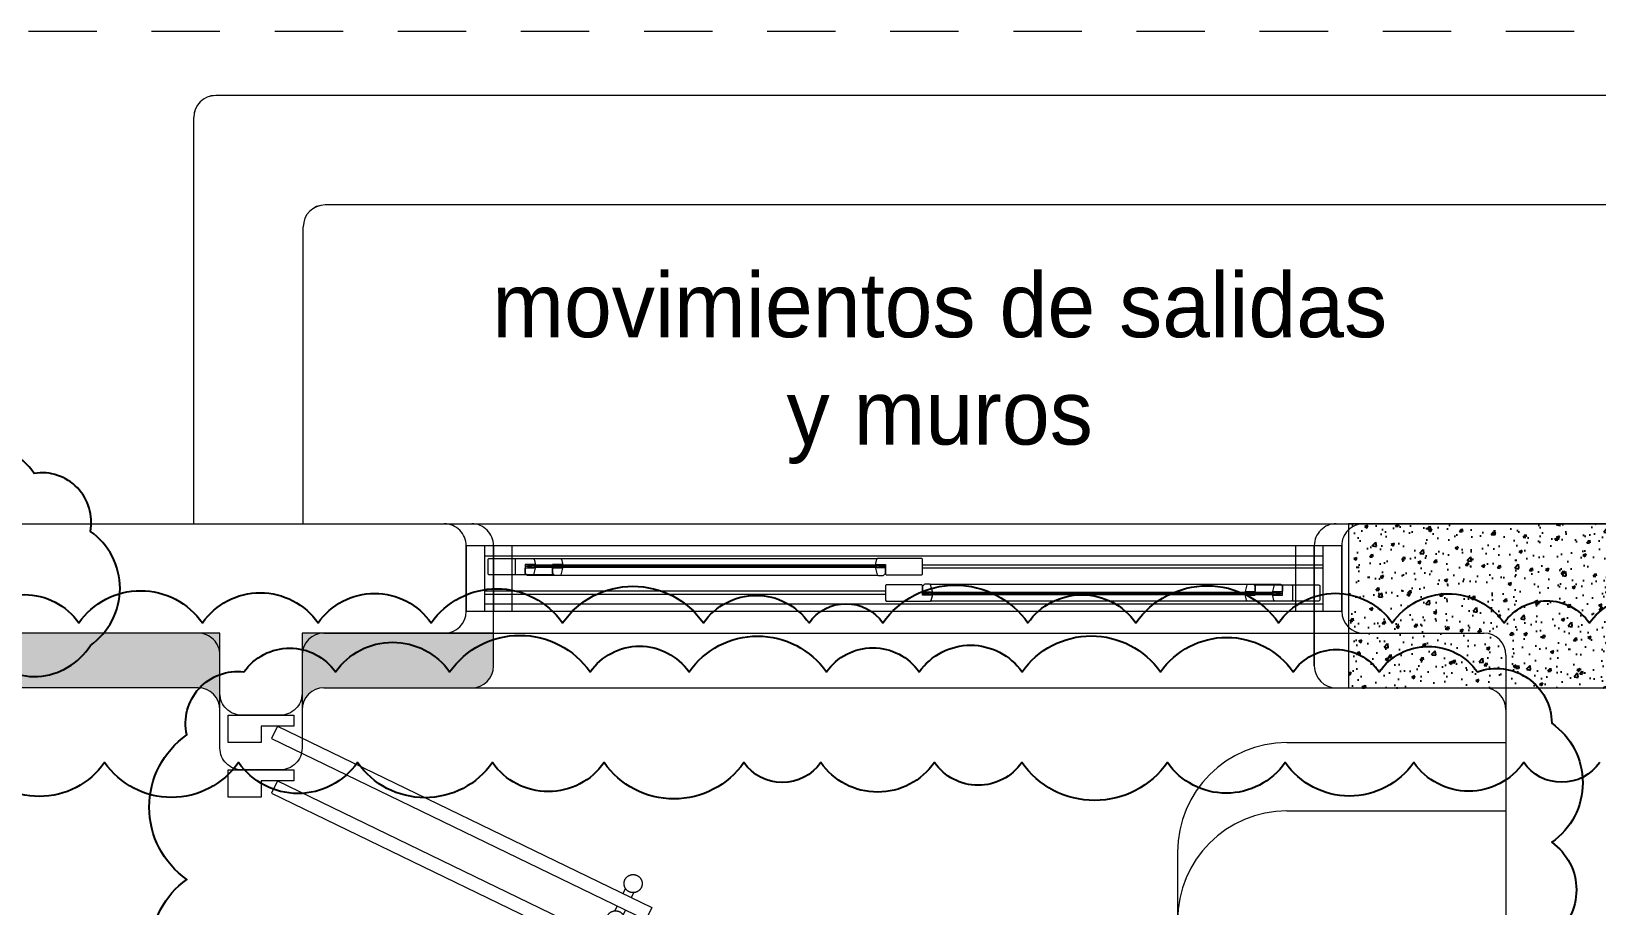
# Model space of a CAD drawing. Header units: metres. Extents: x -232 to 581, y 30 to 789.
# Drawn here: x 222.118 to 224.979, y 676.848 to 678.446 of the extents above; entities that cross this region are included whole.
import ezdxf

# ---------------------------------------------------------------- set-up
doc = ezdxf.new("R2010")
doc.units = ezdxf.units.M
doc.linetypes.add('HIDDEN2', pattern=[0.1875, 0.125, -0.0625])
for name, color, linetype, lineweight in [('A-DOOR', 35, 'Continuous', 5), ('A-WALL', 250, 'Continuous', 20), ('baños', 140, 'Continuous', 0), ('Columnas', 7, 'Continuous', 18), ('cristales', 131, 'Continuous', 0), ('muros bajitos', 252, 'Continuous', 5)]:
    doc.layers.add(name, color=color, linetype=linetype, lineweight=lineweight)
doc.layers.add('HATCH', color=8, linetype='Continuous')
doc.layers.add('RELLENO SECCION', color=8, linetype='Continuous', lineweight=0, transparency=0.4)
doc.layers.add('Techos 1', color=7, linetype='HIDDEN2', lineweight=9, true_color=0x42391a)
doc.styles.get("Standard").update_dxf_attribs({"font": 'arial.ttf'})

# ---------------------------------------------------------------- blocks, each defined once
blk = doc.blocks.new('P90')
at = {"layer": 'A-DOOR'}
for p, q in [((-0.0476, -0.8576), (0.6364, -0.5264)), ((0.5843, -0.5517), (0.58, -0.5427)), ((0.5992, -0.5445), (0.5949, -0.5355)), ((0.6473, -0.5489), (0.6364, -0.5264)), ((-0.0368, -0.88), (0.6473, -0.5489)), ((0.6101, -0.5669), (0.6144, -0.5759)), ((0.5952, -0.5741), (0.5995, -0.5831)), ((-0.0368, -0.88), (-0.0476, -0.8576))]:
    blk.add_line(p, q, dxfattribs=at)
for points in [[(-0.06, -0.02), (-0.06, -0.05), (-0.12, -0.05), (-0.12, 0), (0, 0), (0, -0.02)], [(-0.0668, -0.88), (-0.0668, -0.85), (-0.1268, -0.85), (-0.1268, -0.9), (-0.0068, -0.9), (-0.0068, -0.88)]]:
    blk.add_lwpolyline(points, close=True, dxfattribs=at)
blk.add_arc((-0.3259, -1.105), 1.1228, 31.0139, 75.0797, dxfattribs=at)
for points in [[(0.5812, -0.5096), (0.5857, -0.5096), (0.5933, -0.5141), (0.5977, -0.5218), (0.5977, -0.5306), (0.5933, -0.5383), (0.5856, -0.5427), (0.5767, -0.5427), (0.5691, -0.5383), (0.5647, -0.5306), (0.5647, -0.5217), (0.5691, -0.514), (0.5768, -0.5096), (0.5812, -0.5096)], [(0.6133, -0.5758), (0.6177, -0.5758), (0.6254, -0.5803), (0.6298, -0.5879), (0.6298, -0.5968), (0.6253, -0.6045), (0.6176, -0.6089), (0.6088, -0.6089), (0.6011, -0.6044), (0.5967, -0.5967), (0.5967, -0.5879), (0.6011, -0.5802), (0.6088, -0.5758), (0.6133, -0.5758)]]:
    blk.add_open_spline(points, degree=2, dxfattribs=at)
blk = doc.blocks.new('21.11.2025 LN09 2DO NIVEL')
at = {"layer": 'A-DOOR', "color": 18, "true_color": 0x000000}
for p, q in [((261.5403, 160.2014), (263.2166, 160.2014)), ((261.5785, 160.1614), (261.5785, 160.0414)), ((261.5785, 160.1614), (263.1785, 160.1614)), ((261.6125, 160.0414), (261.6125, 160.1614)), ((263.1445, 160.0414), (263.1445, 160.1614)), ((263.1785, 160.1614), (263.1785, 160.0414)), ((261.6125, 160.143), (263.1445, 160.143)), ((261.6185, 160.1365), (261.62, 160.138)), ((261.6185, 160.1095), (261.6185, 160.1365)), ((261.62, 160.138), (261.7006, 160.138)), ((261.704, 160.127), (261.6865, 160.127)), ((261.6865, 160.127), (261.6865, 160.1095)), ((261.6865, 160.124), (261.6915, 160.124)), ((261.6865, 160.124), (261.6915, 160.124)), ((261.6915, 160.126), (261.6975, 160.122)), ((261.6915, 160.122), (261.6975, 160.126)), ((261.7006, 160.138), (261.7025, 160.1365)), ((261.7006, 160.138), (262.3304, 160.138)), ((261.7025, 160.1365), (261.7045, 160.1285)), ((261.7045, 160.1275), (261.704, 160.127)), ((261.7045, 160.1285), (261.7045, 160.1275)), ((262.3285, 160.1365), (262.3265, 160.1285)), ((262.3265, 160.1285), (262.3265, 160.1275)), ((262.3265, 160.1275), (262.327, 160.127)), ((262.327, 160.127), (262.3445, 160.127)), ((262.3304, 160.138), (262.3285, 160.1365)), ((262.411, 160.138), (262.3304, 160.138)), ((262.3395, 160.126), (262.3335, 160.122)), ((262.3395, 160.122), (262.3335, 160.126)), ((262.3445, 160.124), (262.3395, 160.124)), ((262.3445, 160.124), (262.3395, 160.124)), ((262.3445, 160.127), (262.3445, 160.1095)), ((262.4125, 160.1365), (262.411, 160.138)), ((262.4125, 160.1095), (262.4125, 160.1365)), ((263.1445, 160.126), (262.4125, 160.126)), ((263.1445, 160.12), (262.4125, 160.12)), ((261.62, 160.108), (261.6185, 160.1095)), ((261.685, 160.108), (261.62, 160.108)), ((261.6865, 160.1095), (261.685, 160.108)), ((262.3313, 160.107), (261.6997, 160.107)), ((262.3445, 160.1095), (262.346, 160.108)), ((262.346, 160.108), (262.411, 160.108)), ((262.4125, 160.1095), (262.411, 160.108)), ((262.3445, 160.078), (261.6125, 160.078)), ((262.3445, 160.072), (261.6125, 160.072)), ((262.346, 160.09), (262.3445, 160.0885)), ((262.3445, 160.0885), (262.3445, 160.0615)), ((262.411, 160.09), (262.346, 160.09)), ((262.4125, 160.0885), (262.411, 160.09)), ((262.4125, 160.071), (262.4125, 160.0885)), ((262.4125, 160.074), (262.4175, 160.074)), ((262.4125, 160.074), (262.4175, 160.074)), ((262.43, 160.071), (262.4125, 160.071)), ((262.4175, 160.072), (262.4235, 160.076)), ((262.4175, 160.076), (262.4235, 160.072)), ((262.4257, 160.091), (263.0573, 160.091)), ((262.4285, 160.0614), (262.4305, 160.0695)), ((262.4305, 160.0705), (262.43, 160.071)), ((262.4305, 160.0695), (262.4305, 160.0705)), ((263.0525, 160.0705), (263.053, 160.071)), ((263.0525, 160.0695), (263.0525, 160.0705)), ((263.0545, 160.0614), (263.0525, 160.0695)), ((263.053, 160.071), (263.0705, 160.071)), ((263.0655, 160.072), (263.0595, 160.076)), ((263.0655, 160.076), (263.0595, 160.072)), ((263.0705, 160.074), (263.0655, 160.074)), ((263.0705, 160.074), (263.0655, 160.074)), ((263.0705, 160.0885), (263.072, 160.09)), ((263.0705, 160.071), (263.0705, 160.0885)), ((263.072, 160.09), (263.137, 160.09)), ((263.137, 160.09), (263.1385, 160.0885)), ((263.1385, 160.0885), (263.1385, 160.0615)), ((261.5785, 160.0414), (263.1785, 160.0414)), ((261.6125, 160.055), (263.1445, 160.055)), ((262.3445, 160.0615), (262.346, 160.06)), ((262.346, 160.06), (262.4266, 160.06)), ((262.4266, 160.06), (262.4285, 160.0614)), ((263.0564, 160.06), (262.4266, 160.06)), ((263.0564, 160.06), (263.0545, 160.0614)), ((263.137, 160.06), (263.0564, 160.06)), ((263.1385, 160.0615), (263.137, 160.06)), ((261.5385, 160.0014), (263.2185, 160.0014))]:
    blk.add_line(p, q, dxfattribs=at)
for points in [[(261.6865, 160.124), (261.6915, 160.124), (261.6915, 160.124), (261.6865, 160.124)], [(261.6915, 160.126), (261.6975, 160.126), (261.6975, 160.122), (261.6915, 160.122)], [(261.6915, 160.122), (262.3395, 160.122), (262.3395, 160.126), (261.6915, 160.126)], [(261.6915, 160.126), (262.3395, 160.126), (262.3395, 160.122), (261.6915, 160.122)], [(261.704, 160.127), (261.692, 160.127), (261.692, 160.126), (261.704, 160.126)], [(261.704, 160.122), (261.692, 160.122), (261.692, 160.121), (261.704, 160.121)], [(261.6975, 160.126), (261.7025, 160.126), (261.7025, 160.122), (261.6975, 160.122)], [(262.327, 160.127), (262.339, 160.127), (262.339, 160.126), (262.327, 160.126)], [(262.327, 160.122), (262.339, 160.122), (262.339, 160.121), (262.327, 160.121)], [(262.3335, 160.126), (262.3285, 160.126), (262.3285, 160.122), (262.3335, 160.122)], [(262.3395, 160.126), (262.3335, 160.126), (262.3335, 160.122), (262.3395, 160.122)], [(262.3445, 160.124), (262.3395, 160.124), (262.3395, 160.124), (262.3445, 160.124)], [(262.4125, 160.074), (262.4175, 160.074), (262.4175, 160.074), (262.4125, 160.074)], [(263.0655, 160.076), (262.4175, 160.076), (262.4175, 160.072), (263.0655, 160.072)], [(263.0655, 160.072), (262.4175, 160.072), (262.4175, 160.076), (263.0655, 160.076)], [(262.4175, 160.072), (262.4235, 160.072), (262.4235, 160.076), (262.4175, 160.076)], [(262.43, 160.076), (262.418, 160.076), (262.418, 160.077), (262.43, 160.077)], [(262.43, 160.071), (262.418, 160.071), (262.418, 160.072), (262.43, 160.072)], [(262.4235, 160.072), (262.4285, 160.072), (262.4285, 160.076), (262.4235, 160.076)], [(263.053, 160.076), (263.065, 160.076), (263.065, 160.077), (263.053, 160.077)], [(263.053, 160.071), (263.065, 160.071), (263.065, 160.072), (263.053, 160.072)], [(263.0595, 160.072), (263.0545, 160.072), (263.0545, 160.076), (263.0595, 160.076)], [(263.0655, 160.072), (263.0595, 160.072), (263.0595, 160.076), (263.0655, 160.076)], [(263.0705, 160.074), (263.0655, 160.074), (263.0655, 160.074), (263.0705, 160.074)]]:
    blk.add_lwpolyline(points, close=True, dxfattribs=at)
for points in [[(261.6887, 160.1085, 0.341999), (261.6867, 160.11), (261.6865, 160.1103), (261.6865, 160.12), (261.6875, 160.121), (261.7045, 160.121), (261.7045, 160.1205), (261.7012, 160.1081, -0.339454), (261.6997, 160.107), (261.6906, 160.107, -0.341999)], [(262.3424, 160.1085, -0.341999), (262.3443, 160.11), (262.3445, 160.1103), (262.3445, 160.12), (262.3435, 160.121), (262.3265, 160.121), (262.3265, 160.1205), (262.3298, 160.1081, 0.339454), (262.3313, 160.107), (262.3404, 160.107, 0.341999)], [(262.4147, 160.0895, -0.341999), (262.4127, 160.088), (262.4125, 160.0877), (262.4125, 160.078), (262.4135, 160.077), (262.4305, 160.077), (262.4305, 160.0775), (262.4272, 160.0899, 0.339454), (262.4257, 160.091), (262.4166, 160.091, 0.341999)], [(263.0684, 160.0895, 0.341999), (263.0703, 160.088), (263.0705, 160.0877), (263.0705, 160.078), (263.0695, 160.077), (263.0525, 160.077), (263.0525, 160.0775), (263.0558, 160.0899, -0.339454), (263.0573, 160.091), (263.0664, 160.091, -0.341999)]]:
    blk.add_lwpolyline(points, format="xyb", close=True, dxfattribs=at)
at = {"layer": 'A-WALL', "color": 18, "true_color": 0x000000}
for p, q in [((260.4688, 160.2014), (261.5385, 160.2014)), ((263.2185, 160.2014), (263.7385, 160.2014)), ((261.5785, 160.0414), (261.5785, 160.1614)), ((263.1785, 160.0414), (263.1785, 160.1614)), ((261.3185, 160.0014), (261.5385, 160.0014)), ((263.2185, 160.0014), (263.4385, 160.0014)), ((263.4785, 159.9614), (263.4785, 157.8314))]:
    blk.add_line(p, q, dxfattribs=at)
blk.add_lwpolyline([(261.2785, 159.9614), (261.2785, 159.8914, -0.414214), (261.2385, 159.8514), (261.1685, 159.8514, -0.414214), (261.1285, 159.8914), (261.1285, 159.9614, 0.414214), (261.0885, 160.0014), (260.4688, 160.0014, -0.414214), (260.4288, 160.0414), (260.4288, 160.1614)], format="xyb", dxfattribs=at)
for centre, start, end in [((261.5385, 160.1614), 0, 90.0001), ((263.2185, 160.1614), 89.9998, 180), ((261.5385, 160.0414), 270, 0), ((263.2185, 160.0414), 180, 270), ((261.3185, 159.9614), 90, 180), ((263.4385, 159.9614), 0, 90)]:
    blk.add_arc(centre, 0.04, start, end, dxfattribs=at)
at = {"layer": 'baños', "color": 18, "true_color": 0x000000}
for p, q in [((263.0785, 159.8014, 0), (263.4785, 159.8014, 0)), ((262.8785, 159.6014, 0), (262.8785, 158.4014, 0))]:
    blk.add_line(p, q, dxfattribs=at)
blk.add_arc((263.0785, 159.6014, 0), 0.2, 90, 180, dxfattribs=at)
at = {"layer": 'cristales', "color": 18, "true_color": 0x000000, "const_width": 0.004}
for points in [[(261.7025, 160.124), (262.3285, 160.124)], [(263.0545, 160.074), (262.4285, 160.074)]]:
    blk.add_lwpolyline(points, dxfattribs=at)
at = {"layer": 'muros bajitos', "color": 18, "true_color": 0x000000}
for p, q in [((268.3369, 160.984), (261.1207, 160.984)), ((261.0807, 160.2014), (261.0807, 160.944)), ((268.1369, 160.784), (261.3207, 160.784)), ((261.2807, 160.2014), (261.2807, 160.744))]:
    blk.add_line(p, q, dxfattribs=at)
for centre in [(261.1207, 160.944), (261.3207, 160.744)]:
    blk.add_arc(centre, 0.04, 90, 180, dxfattribs=at)
at = {"layer": 'Techos 1', "color": 18, "true_color": 0x000000}
blk.add_line((255.8285, 161.1014), (283.8785, 161.1014), dxfattribs=at)
at = {"layer": 'A-DOOR', "color": 18, "true_color": 0x000000, "xscale": -1, "rotation": 180}
blk.add_blockref('P90', (261.2703, 158.9514), dxfattribs=at)
at = {"layer": 'baños', "color": 18, "linetype": 'Continuous', "true_color": 0x000000, "flags": 8}
for tag, p in [('TRADENAME', (265.5139, 159.7825, 0)), ('MODELNUMBER', (265.5139, 159.7825, 0)), ('PRODUCT', (265.5139, 159.7825, 0)), ('MATERIAL', (265.5139, 159.7824, 0)), ('MODELNUMBER', (266.6886, 159.7825, 0)), ('PRODUCT', (266.6886, 159.7825, 0)), ('TRADENAME', (266.6886, 159.7825, 0)), ('MATERIAL', (266.6886, 159.7824, 0))]:
    blk.add_attdef(tag, p, '', height=0.0000254, rotation=180.0001, dxfattribs=at)
blk = doc.blocks.new('A$C89702949')
at = {"layer": 'HATCH'}
h = blk.add_hatch(dxfattribs=at)
h.set_pattern_fill('AR-CONC', color=256, scale=0.00032)
h.set_pattern_definition([(50, (114.33107, 55.238796), (0.058299094, -0.005100507), [0.006096, -0.067056]), (355, (114.33107, 55.238796), (-0.011277895, 0.06113819), [0.0048768, -0.053644987]), (100.451445, (114.33593, 55.23837), (0.0470212, 0.05603768), [0.005180803, -0.056988878]), (46.1842, (114.33107, 55.25505), (0.086745293, -0.013453545), [0.009144, -0.100584]), (96.63556, (114.3383, 55.25393), (0.07596932, 0.07917636), [0.00777121, -0.085483395]), (351.18415, (114.33107, 55.25505), (0.07596932, 0.07917636), [0.00731519, -0.080467114]), (21, (114.3392, 55.25099), (0.048516605, -0.032724863), [0.006096, -0.067056]), (326, (114.3392, 55.25099), (0.01977665, 0.05894015), [0.0048768, -0.0536448]), (71.451445, (114.34324, 55.24826), (0.068293254, 0.026215286), [0.005180803, -0.05698878]), (37.5, (114.331071, 55.238796), (0.000988353, 0.0270576124), [0, -0.05299456, 0, -0.0544576, 0, -0.053848]), (7.5, (114.33107, 55.238796), (0.021382292, 0.032057784), [0, -0.03104896, 0, -0.05177536, 0, -0.0205232]), (327.5, (114.312946, 55.238796), (0.0433889905, -0.001833198), [0, -0.02032, 0, -0.0633984, 0, -0.0841248]), (317.5, (114.304818, 55.238796), (0.047401338, 0.008136477), [0, -0.026416, 0, -0.04210304, 0, -0.0597408])])
h.paths.add_polyline_path([(6.1623, 19.9891), (6.1623, 19.6891), (6.7623, 19.6891), (6.7623, 19.9891)])
at = {"layer": 'Columnas'}
blk.add_lwpolyline([(6.1623, 19.9891), (6.1623, 19.6891), (6.7623, 19.6891), (6.7623, 19.9891)], close=True, dxfattribs=at)
blk = doc.blocks.new('20.03.2026 LN 09 SEGUNDO NIVEL ARQ')
at = {"layer": 'RELLENO SECCION'}
h = blk.add_hatch(color=5, dxfattribs=at)
h.dxf.hatch_style = 1
h.paths.add_polyline_path([(79.3959, -42.6986), (78.9459, -42.6986), (78.9459, -42.7586, 0.414214), (78.9859, -42.7986), (79.3559, -42.7986, -0.414214), (79.3959, -42.8386)])
h = blk.add_hatch(color=5, dxfattribs=at)
h.dxf.hatch_style = 1
h.paths.add_polyline_path([(79.5459, -42.6986), (79.5459, -42.8386, -0.414214), (79.5859, -42.7986), (79.856, -42.7986, 0.41363), (79.8959, -42.7586), (79.8959, -42.6986)])
at = {"layer": 'A-DOOR', "color": 5}
for p, q in [((79.8577, -42.4987), (81.434, -42.4987)), ((79.8959, -42.5386), (79.8959, -42.6586)), ((79.8959, -42.5386), (81.3959, -42.5386)), ((79.9299, -42.6586), (79.9299, -42.5386)), ((81.3619, -42.6586), (81.3619, -42.5386)), ((81.3959, -42.5386), (81.3959, -42.7586)), ((79.9299, -42.5571), (81.3619, -42.5571)), ((79.9359, -42.5636), (79.9374, -42.5621)), ((79.9359, -42.5906), (79.9359, -42.5636)), ((79.9374, -42.5621), (80.0181, -42.5621)), ((80.0181, -42.5621), (80.0199, -42.5635)), ((80.0181, -42.5621), (80.5978, -42.5621)), ((80.0199, -42.5635), (80.0219, -42.5716)), ((80.5959, -42.5635), (80.5939, -42.5716)), ((80.5978, -42.5621), (80.5959, -42.5635)), ((80.6784, -42.5621), (80.5978, -42.5621)), ((80.6799, -42.5636), (80.6784, -42.5621)), ((80.6799, -42.5906), (80.6799, -42.5636)), ((79.9374, -42.5921), (79.9359, -42.5906)), ((80.0024, -42.5921), (79.9374, -42.5921)), ((80.0039, -42.5906), (80.0024, -42.5921)), ((80.0214, -42.5731), (80.0039, -42.5731)), ((80.0039, -42.5731), (80.0039, -42.5906)), ((80.0039, -42.5761), (80.0089, -42.5761)), ((80.0039, -42.5761), (80.0089, -42.5761)), ((80.0089, -42.5741), (80.0149, -42.5781)), ((80.0089, -42.5781), (80.0149, -42.5741)), ((80.5987, -42.5931), (80.0172, -42.5931)), ((80.0219, -42.5726), (80.0214, -42.5731)), ((80.0219, -42.5716), (80.0219, -42.5726)), ((80.5939, -42.5716), (80.5939, -42.5726)), ((80.5939, -42.5726), (80.5944, -42.5731)), ((80.5944, -42.5731), (80.6119, -42.5731)), ((80.6069, -42.5741), (80.6009, -42.5781)), ((80.6069, -42.5781), (80.6009, -42.5741)), ((80.6119, -42.5761), (80.6069, -42.5761)), ((80.6119, -42.5761), (80.6069, -42.5761)), ((80.6119, -42.5731), (80.6119, -42.5906)), ((80.6119, -42.5906), (80.6134, -42.5921)), ((80.6134, -42.5921), (80.6784, -42.5921)), ((80.6799, -42.5906), (80.6784, -42.5921)), ((81.3619, -42.5741), (80.6799, -42.5741)), ((81.3619, -42.5801), (80.6799, -42.5801)), ((80.6119, -42.6221), (79.9299, -42.6221)), ((80.6134, -42.6101), (80.6119, -42.6116)), ((80.6119, -42.6116), (80.6119, -42.6386)), ((80.6784, -42.6101), (80.6134, -42.6101)), ((80.6799, -42.6116), (80.6784, -42.6101)), ((80.6799, -42.6291), (80.6799, -42.6116)), ((80.6799, -42.6261), (80.6849, -42.6261)), ((80.6799, -42.6261), (80.6849, -42.6261)), ((80.6849, -42.6281), (80.6909, -42.6241)), ((80.6849, -42.6241), (80.6909, -42.6281)), ((80.6932, -42.6091), (81.2747, -42.6091)), ((81.2829, -42.6281), (81.2769, -42.6241)), ((81.2829, -42.6241), (81.2769, -42.6281)), ((81.2879, -42.6261), (81.2829, -42.6261)), ((81.2879, -42.6261), (81.2829, -42.6261)), ((81.2879, -42.6116), (81.2894, -42.6101)), ((81.2879, -42.6291), (81.2879, -42.6116)), ((81.2894, -42.6101), (81.3544, -42.6101)), ((81.3544, -42.6101), (81.3559, -42.6116)), ((81.3559, -42.6116), (81.3559, -42.6386)), ((80.6119, -42.6281), (79.9299, -42.6281)), ((79.9299, -42.6451), (81.3619, -42.6451)), ((80.6119, -42.6386), (80.6134, -42.6401)), ((80.6134, -42.6401), (80.6941, -42.6401)), ((80.6974, -42.6291), (80.6799, -42.6291)), ((80.6941, -42.6401), (80.6959, -42.6386)), ((81.2738, -42.6401), (80.6941, -42.6401)), ((80.6959, -42.6386), (80.6979, -42.6306)), ((80.6979, -42.6296), (80.6974, -42.6291)), ((80.6979, -42.6306), (80.6979, -42.6296)), ((81.2699, -42.6296), (81.2704, -42.6291)), ((81.2699, -42.6306), (81.2699, -42.6296)), ((81.2719, -42.6386), (81.2699, -42.6306)), ((81.2704, -42.6291), (81.2879, -42.6291)), ((81.2738, -42.6401), (81.2719, -42.6386)), ((81.3544, -42.6401), (81.2738, -42.6401)), ((81.3559, -42.6386), (81.3544, -42.6401)), ((79.8959, -42.6586), (81.3959, -42.6586))]:
    blk.add_line(p, q, dxfattribs=at)
for points in [[(80.0039, -42.5761), (80.0089, -42.5761), (80.0089, -42.5761), (80.0039, -42.5761)], [(80.0089, -42.5741), (80.0149, -42.5741), (80.0149, -42.5781), (80.0089, -42.5781)], [(80.0089, -42.5781), (80.6069, -42.5781), (80.6069, -42.5741), (80.0089, -42.5741)], [(80.0089, -42.5741), (80.6069, -42.5741), (80.6069, -42.5781), (80.0089, -42.5781)], [(80.0214, -42.5731), (80.0094, -42.5731), (80.0094, -42.5741), (80.0214, -42.5741)], [(80.0214, -42.5781), (80.0094, -42.5781), (80.0094, -42.5791), (80.0214, -42.5791)], [(80.0149, -42.5741), (80.0199, -42.5741), (80.0199, -42.5781), (80.0149, -42.5781)], [(80.5944, -42.5731), (80.6064, -42.5731), (80.6064, -42.5741), (80.5944, -42.5741)], [(80.5944, -42.5781), (80.6064, -42.5781), (80.6064, -42.5791), (80.5944, -42.5791)], [(80.6009, -42.5741), (80.5959, -42.5741), (80.5959, -42.5781), (80.6009, -42.5781)], [(80.6069, -42.5741), (80.6009, -42.5741), (80.6009, -42.5781), (80.6069, -42.5781)], [(80.6119, -42.5761), (80.6069, -42.5761), (80.6069, -42.5761), (80.6119, -42.5761)], [(80.6799, -42.6261), (80.6849, -42.6261), (80.6849, -42.6261), (80.6799, -42.6261)], [(81.2829, -42.6241), (80.6849, -42.6241), (80.6849, -42.6281), (81.2829, -42.6281)], [(81.2829, -42.6281), (80.6849, -42.6281), (80.6849, -42.6241), (81.2829, -42.6241)], [(80.6849, -42.6281), (80.6909, -42.6281), (80.6909, -42.6241), (80.6849, -42.6241)], [(80.6974, -42.6241), (80.6854, -42.6241), (80.6854, -42.6231), (80.6974, -42.6231)], [(80.6909, -42.6281), (80.6959, -42.6281), (80.6959, -42.6241), (80.6909, -42.6241)], [(81.2704, -42.6241), (81.2824, -42.6241), (81.2824, -42.6231), (81.2704, -42.6231)], [(81.2769, -42.6281), (81.2719, -42.6281), (81.2719, -42.6241), (81.2769, -42.6241)], [(81.2829, -42.6281), (81.2769, -42.6281), (81.2769, -42.6241), (81.2829, -42.6241)], [(81.2879, -42.6261), (81.2829, -42.6261), (81.2829, -42.6261), (81.2879, -42.6261)], [(80.6974, -42.6291), (80.6854, -42.6291), (80.6854, -42.6281), (80.6974, -42.6281)], [(81.2704, -42.6291), (81.2824, -42.6291), (81.2824, -42.6281), (81.2704, -42.6281)]]:
    blk.add_lwpolyline(points, close=True, dxfattribs=at)
for points in [[(80.0061, -42.5916, 0.341999), (80.0041, -42.5901), (80.0039, -42.5897), (80.0039, -42.5801), (80.0049, -42.5791), (80.0219, -42.5791), (80.0219, -42.5796), (80.0186, -42.592, -0.339454), (80.0172, -42.5931), (80.008, -42.5931, -0.341999)], [(80.6098, -42.5916, -0.341999), (80.6117, -42.5901), (80.6119, -42.5897), (80.6119, -42.5801), (80.6109, -42.5791), (80.5939, -42.5791), (80.5939, -42.5796), (80.5972, -42.592, 0.339454), (80.5987, -42.5931), (80.6078, -42.5931, 0.341999)], [(80.6821, -42.6106, -0.341999), (80.6801, -42.6121), (80.6799, -42.6124), (80.6799, -42.6221), (80.6809, -42.6231), (80.6979, -42.6231), (80.6979, -42.6226), (80.6946, -42.6102, 0.339454), (80.6932, -42.6091), (80.684, -42.6091, 0.341999)], [(81.2858, -42.6106, 0.341999), (81.2877, -42.6121), (81.2879, -42.6124), (81.2879, -42.6221), (81.2869, -42.6231), (81.2699, -42.6231), (81.2699, -42.6226), (81.2732, -42.6102, -0.339454), (81.2747, -42.6091), (81.2838, -42.6091, -0.341999)]]:
    blk.add_lwpolyline(points, format="xyb", close=True, dxfattribs=at)
at = {"layer": 'A-WALL', "color": 5}
for p, q in [((78.9859, -42.4986), (79.8559, -42.4986)), ((81.4359, -42.4986), (82.056, -42.4986)), ((79.8959, -42.6586), (79.8959, -42.5386)), ((79.8959, -42.7586), (79.8959, -42.5386)), ((81.3959, -42.7586), (81.3959, -42.5386)), ((79.3559, -42.7986), (76.1059, -42.7986)), ((79.5859, -42.7986), (79.856, -42.7986)), ((79.856, -42.7986), (81.4582, -42.7986)), ((81.4359, -42.7986), (81.7059, -42.7986)), ((81.7459, -42.8386), (81.7459, -44.8686))]:
    blk.add_line(p, q, dxfattribs=at)
blk.add_lwpolyline([(79.8959, -42.6986), (79.5459, -42.6986), (79.5459, -42.9086, -0.414214), (79.5059, -42.9486), (79.4359, -42.9486, -0.414214), (79.3959, -42.9086), (79.3959, -42.6986), (78.9459, -42.6986)], format="xyb", dxfattribs=at)
for centre, start, end in [((79.8559, -42.5386), 0, 90.0001), ((81.4359, -42.5386), 89.9998, 180), ((79.8559, -42.7586), 270, 0), ((81.4359, -42.7586), 180, 270), ((79.3559, -42.8386), 0, 90), ((79.5859, -42.8386), 90, 180), ((81.7059, -42.8386), 0, 90)]:
    blk.add_arc(centre, 0.04, start, end, dxfattribs=at)
at = {"layer": 'baños', "color": 5}
blk.add_line((81.3459, -43.0236, 0), (81.7459, -43.0236, 0), dxfattribs=at)
blk.add_arc((81.3459, -43.2236, 0), 0.2, 90, 180, dxfattribs=at)
at = {"layer": 'cristales', "color": 5, "const_width": 0.004}
for points in [[(80.0199, -42.5761), (80.5959, -42.5761)], [(81.2719, -42.6261), (80.6959, -42.6261)]]:
    blk.add_lwpolyline(points, dxfattribs=at)
at = {"layer": 'muros bajitos', "color": 5}
for p, q in [((86.6044, -41.716), (79.3881, -41.716)), ((79.3481, -42.4986), (79.3481, -41.756)), ((86.4044, -41.916), (79.5881, -41.916)), ((79.5481, -42.4986), (79.5481, -41.956)), ((79.5481, -42.4986), (81.4981, -42.4986))]:
    blk.add_line(p, q, dxfattribs=at)
for centre in [(79.3881, -41.756), (79.5881, -41.956)]:
    blk.add_arc(centre, 0.04, 90, 180, dxfattribs=at)
at = {"layer": 'Techos 1', "color": 5}
blk.add_line((74.0959, -41.5986), (102.1459, -41.5986), dxfattribs=at)
at = {"color": 5}
blk.add_blockref('A$C89702949', (75.2959, -62.4877), dxfattribs=at)
at = {"layer": 'A-DOOR', "color": 5, "xscale": -1, "rotation": 180}
blk.add_blockref('P90', (79.5377, -43.8486), dxfattribs=at)
at = {"layer": 'baños', "color": 5, "linetype": 'Continuous', "flags": 8}
for tag, p in [('MODELNUMBER', (83.7813, -42.9175, 0)), ('MATERIAL', (83.7813, -42.9176, 0)), ('PRODUCT', (83.7813, -42.9176, 0)), ('TRADENAME', (83.7813, -42.9176, 0)), ('MODELNUMBER', (84.956, -42.9175, 0)), ('TRADENAME', (84.956, -42.9176, 0)), ('MATERIAL', (84.956, -42.9176, 0)), ('PRODUCT', (84.956, -42.9176, 0))]:
    blk.add_attdef(tag, p, '', height=0.0000254, rotation=180.0001, dxfattribs=at)
at = {"layer": 'baños', "color": 5, "linetype": 'Continuous'}
for tag, p, rotation in [('TRADENAME', (85.8912, -56.9933), 180.0001), ('MODELNUMBER', (85.8912, -56.9934), 180.0001), ('MATERIAL', (85.8914, -56.9932), 180.0001), ('PRODUCT', (85.8914, -56.9933), 180.0001), ('MODELNUMBER', (86.6008, -56.9934), 179.9999), ('MATERIAL', (86.6008, -56.9932), 179.9999), ('PRODUCT', (86.6008, -56.9933), 179.9999), ('TRADENAME', (86.6008, -56.9933), 179.9999)]:
    blk.add_attdef(tag, p, '', height=0.0000254, rotation=rotation, dxfattribs=at)

msp = doc.modelspace()

# ---------------------------------------------------------------- linework, layer by layer
at = {"color": 6}
for points in [[(222.0279, 677.3137, 0.520567), (222.2258, 677.3242, 0.520567), (222.2258, 677.5325, 0.520567), (222.1234, 677.6384, 0.520567), (221.915, 677.6384, 0.520567)], [(222.006, 677.3652, -0.520567), (222.2047, 677.3652, -0.520567), (222.4306, 677.3652, -0.520567), (222.642, 677.3652, -0.520567), (222.8486, 677.3652, -0.520567), (223.0888, 677.3652, -0.520567), (223.3462, 677.3652, -0.520567), (223.5392, 677.3652, -0.520567), (223.6742, 677.3652, -0.520567), (223.9393, 677.3652, -0.520567), (224.1367, 677.3652, -0.520567), (224.3973, 677.3652, -0.520567), (224.6051, 677.3652, -0.520567), (224.8094, 677.3652, -0.520567), (224.9653, 677.3652, -0.520567), (225.1407, 677.3652, -0.520567)], [(222.4022, 676.6459, -0.520567), (222.4022, 676.8963, -0.520567), (222.4022, 677.1606, -0.520567), (222.5066, 677.2756, -0.520567), (222.6739, 677.2756, -0.520567), (222.8824, 677.2756, -0.520567), (223.1392, 677.2756, -0.520567), (223.3199, 677.2756, -0.520567), (223.571, 677.2756, -0.520567), (223.7407, 677.2756, -0.520567), (223.9285, 677.2756, -0.520567), (224.1815, 677.2756, -0.520567), (224.424, 677.2756, -0.520567), (224.5814, 677.2756, -0.520567), (224.7606, 677.2756, -0.520567), (224.8965, 677.1818, -0.520567), (224.8965, 676.9642, -0.520567), (224.8965, 676.7906, -0.520567)], [(224.9842, 677.11, -0.520567), (224.8453, 677.11, -0.520567), (224.6443, 677.11, -0.520567), (224.4094, 677.11, -0.520567), (224.1942, 677.11, -0.520567), (223.9281, 677.11, -0.520567), (223.7684, 677.11, -0.520567), (223.5607, 677.11, -0.520567), (223.42, 677.11, -0.520567), (223.1648, 677.11, -0.520567), (222.9607, 677.11, -0.520567), (222.714, 677.11, -0.520567), (222.4966, 677.11, -0.520567), (222.2517, 677.11, -0.520567), (222.0135, 677.11, -0.520567)]]:
    msp.add_lwpolyline(points, format="xyb", dxfattribs=at)

# ---------------------------------------------------------------- block references
at = {"color": 1}
for name, p in [('20.03.2026 LN 09 SEGUNDO NIVEL ARQ', (143.0668, 720.0451)), ('21.11.2025 LN09 2DO NIVEL', (-38.6658, 517.345))]:
    msp.add_blockref(name, p, dxfattribs=at)

# ---------------------------------------------------------------- texts
at = {"color": 6, "insert": (222.9316, 678.005), "char_height": 0.117677, "attachment_point": 1}
msp.add_mtext_dynamic_manual_height_columns('\\pxqc;{\\fCentury Gothic|b0|i0|c0|p34;movimientos de salidas y muros}', width=1.692907, gutter_width=0.0869, heights=[0.7944], dxfattribs=at)

doc.saveas('drawing.dxf')
